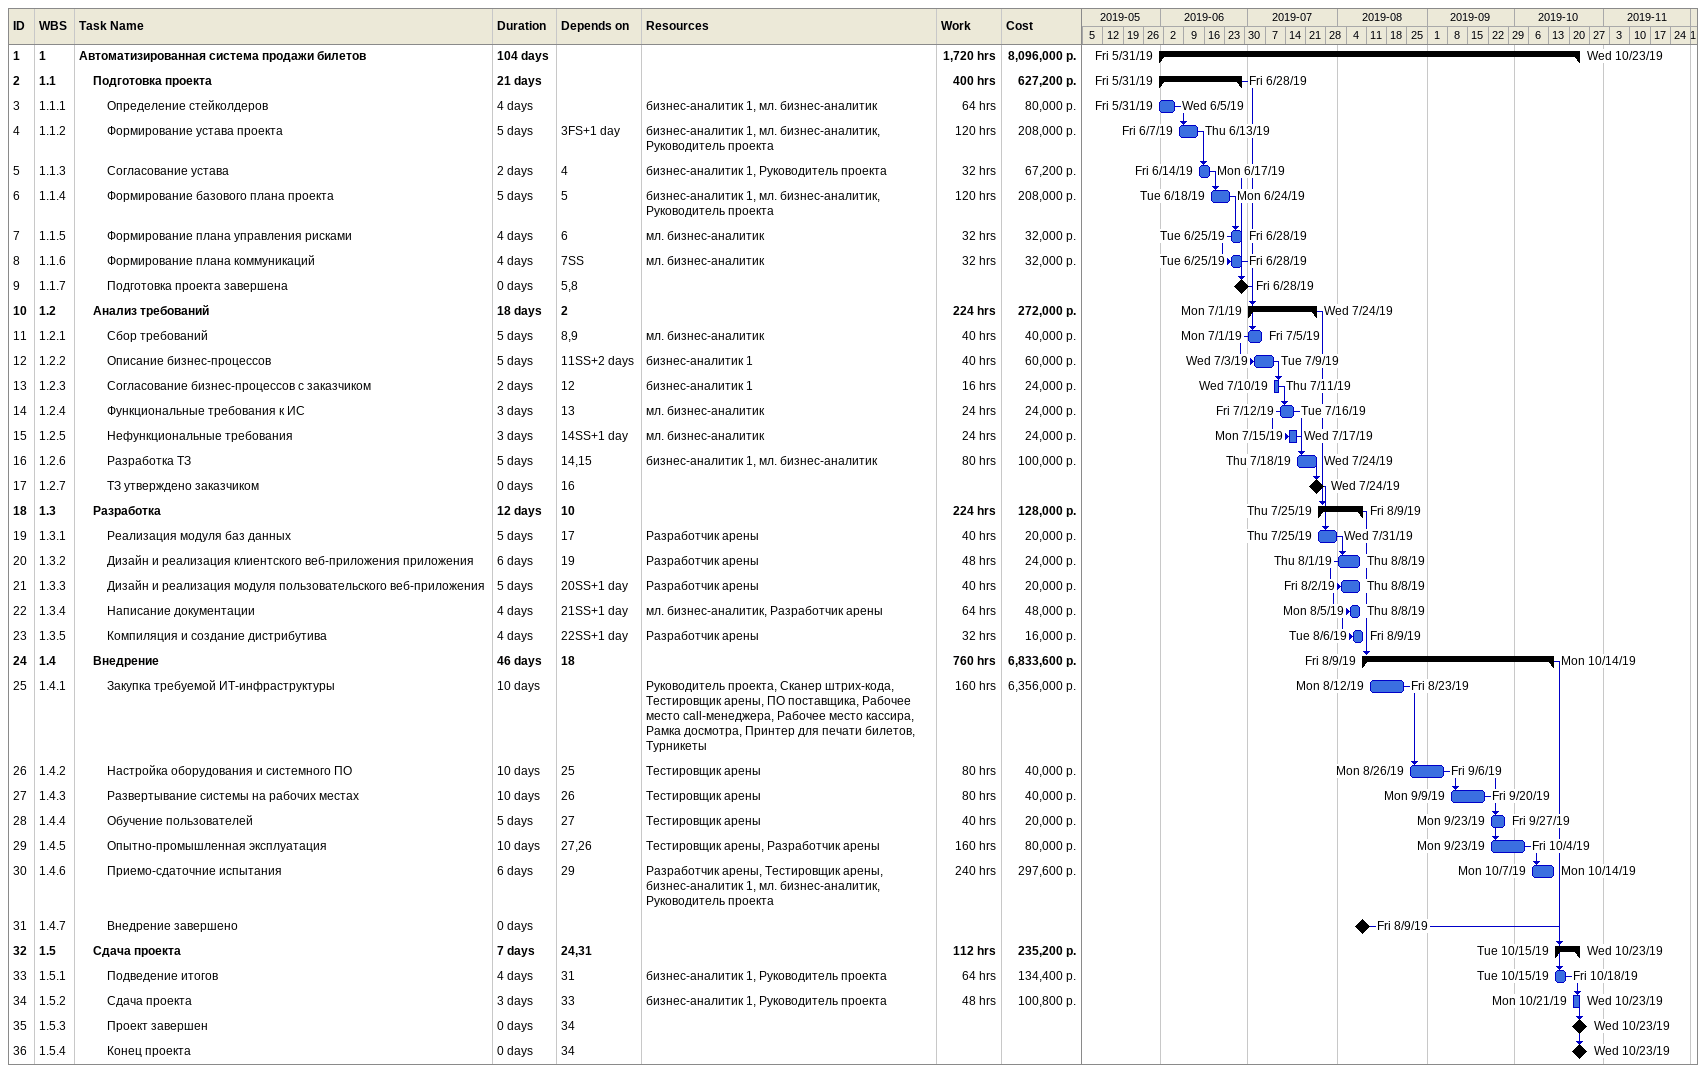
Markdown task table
| ID | WBS | Task | Duration | Start | Finish | Predecessors | Resources | Work (h) | Cost (р.) |
|---|---|---|---|---|---|---|---|---|---|
| 1 | 1 | **Автоматизированная система продажи билетов** | 104d | 2019-05-31 | 2019-10-23 |  |  | 1720 | 8096000 |
| 2 | 1.1 | **Подготовка проекта** | 21d | 2019-05-31 | 2019-06-28 |  |  | 400 | 627200 |
| 3 | 1.1.1 | Определение стейколдеров | 4d | 2019-05-31 | 2019-06-05 |  | бизнес-аналитик 1, мл. бизнес-аналитик | 64 | 80000 |
| 4 | 1.1.2 | Формирование устава проекта | 5d | 2019-06-07 | 2019-06-13 | 3FS+1d | бизнес-аналитик 1, мл. бизнес-аналитик, Руководитель проекта | 120 | 208000 |
| 5 | 1.1.3 | Согласование устава | 2d | 2019-06-14 | 2019-06-17 | 4 | бизнес-аналитик 1, Руководитель проекта | 32 | 67200 |
| 6 | 1.1.4 | Формирование базового плана проекта | 5d | 2019-06-18 | 2019-06-24 | 5 | бизнес-аналитик 1, мл. бизнес-аналитик, Руководитель проекта | 120 | 208000 |
| 7 | 1.1.5 | Формирование плана управления рисками | 4d | 2019-06-25 | 2019-06-28 | 6 | мл. бизнес-аналитик | 32 | 32000 |
| 8 | 1.1.6 | Формирование плана коммуникаций | 4d | 2019-06-25 | 2019-06-28 | 7SS | мл. бизнес-аналитик | 32 | 32000 |
| 9 | 1.1.7 | Подготовка проекта завершена | 0d | 2019-06-28 | 2019-06-28 | 5, 8 |  |  |  |
| 10 | 1.2 | **Анализ требований** | 18d | 2019-07-01 | 2019-07-24 | 2 |  | 224 | 272000 |
| 11 | 1.2.1 | Сбор требований | 5d | 2019-07-01 | 2019-07-05 | 8, 9 | мл. бизнес-аналитик | 40 | 40000 |
| 12 | 1.2.2 | Описание бизнес-процессов | 5d | 2019-07-03 | 2019-07-09 | 11SS+2d | бизнес-аналитик 1 | 40 | 60000 |
| 13 | 1.2.3 | Согласование бизнес-процессов с заказчиком | 2d | 2019-07-10 | 2019-07-11 | 12 | бизнес-аналитик 1 | 16 | 24000 |
| 14 | 1.2.4 | Функциональные требования к ИС | 3d | 2019-07-12 | 2019-07-16 | 13 | мл. бизнес-аналитик | 24 | 24000 |
| 15 | 1.2.5 | Нефункциональные требования | 3d | 2019-07-15 | 2019-07-17 | 14SS+1d | мл. бизнес-аналитик | 24 | 24000 |
| 16 | 1.2.6 | Разработка ТЗ | 5d | 2019-07-18 | 2019-07-24 | 14, 15 | бизнес-аналитик 1, мл. бизнес-аналитик | 80 | 100000 |
| 17 | 1.2.7 | ТЗ утверждено заказчиком | 0d | 2019-07-24 | 2019-07-24 | 16 |  |  |  |
| 18 | 1.3 | **Разработка** | 12d | 2019-07-25 | 2019-08-09 | 10 |  | 224 | 128000 |
| 19 | 1.3.1 | Реализация модуля баз данных | 5d | 2019-07-25 | 2019-07-31 | 17 | Разработчик арены | 40 | 20000 |
| 20 | 1.3.2 | Дизайн и реализация клиентского веб-приложения приложения | 6d | 2019-08-01 | 2019-08-08 | 19 | Разработчик арены | 48 | 24000 |
| 21 | 1.3.3 | Дизайн и реализация модуля пользовательского веб-приложения | 5d | 2019-08-02 | 2019-08-08 | 20SS+1d | Разработчик арены | 40 | 20000 |
| 22 | 1.3.4 | Написание документации | 4d | 2019-08-05 | 2019-08-08 | 21SS+1d | мл. бизнес-аналитик, Разработчик арены | 64 | 48000 |
| 23 | 1.3.5 | Компиляция и создание дистрибутива | 4d | 2019-08-06 | 2019-08-09 | 22SS+1d | Разработчик арены | 32 | 16000 |
| 24 | 1.4 | **Внедрение** | 46d | 2019-08-09 | 2019-10-14 | 18 |  | 760 | 6833600 |
| 25 | 1.4.1 | Закупка требуемой ИТ-инфраструктуры | 10d | 2019-08-12 | 2019-08-23 |  | Руководитель проекта, Сканер штрих-кода, Тестировщик арены, ПО поставщика, Рабочее место call-менеджера, Рабочее место кассира, Рамка досмотра, Принтер для печати билетов, Турникеты | 160 | 6356000 |
| 26 | 1.4.2 | Настройка оборудования и системного ПО | 10d | 2019-08-26 | 2019-09-06 | 25 | Тестировщик арены | 80 | 40000 |
| 27 | 1.4.3 | Развертывание системы на рабочих местах | 10d | 2019-09-09 | 2019-09-20 | 26 | Тестировщик арены | 80 | 40000 |
| 28 | 1.4.4 | Обучение пользователей | 5d | 2019-09-23 | 2019-09-27 | 27 | Тестировщик арены | 40 | 20000 |
| 29 | 1.4.5 | Опытно-промышленная эксплуатация | 10d | 2019-09-23 | 2019-10-04 | 27, 26 | Тестировщик арены, Разработчик арены | 160 | 80000 |
| 30 | 1.4.6 | Приемо-сдаточние испытания | 6d | 2019-10-07 | 2019-10-14 | 29 | Разработчик арены, Тестировщик арены, бизнес-аналитик 1, мл. бизнес-аналитик, Руководитель проекта | 240 | 297600 |
| 31 | 1.4.7 | Внедрение завершено | 0d | 2019-08-09 | 2019-08-09 |  |  |  |  |
| 32 | 1.5 | **Сдача проекта** | 7d | 2019-10-15 | 2019-10-23 | 24, 31 |  | 112 | 235200 |
| 33 | 1.5.1 | Подведение итогов | 4d | 2019-10-15 | 2019-10-18 | 31 | бизнес-аналитик 1, Руководитель проекта | 64 | 134400 |
| 34 | 1.5.2 | Сдача проекта | 3d | 2019-10-21 | 2019-10-23 | 33 | бизнес-аналитик 1, Руководитель проекта | 48 | 100800 |
| 35 | 1.5.3 | Проект завершен | 0d | 2019-10-23 | 2019-10-23 | 34 |  |  |  |
| 36 | 1.5.4 | Конец проекта | 0d | 2019-10-23 | 2019-10-23 | 34 |  |  |  |
